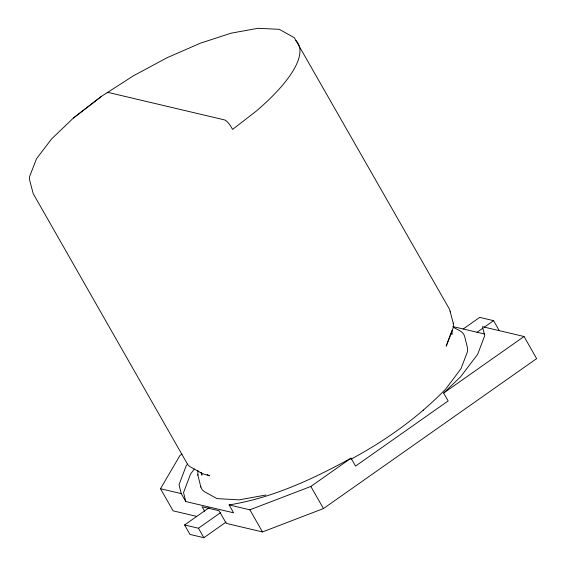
<?xml version="1.0" encoding="UTF-8"?>
<svg xmlns="http://www.w3.org/2000/svg" width="566" height="566" viewBox="0 0 566 566"><rect width="100%" height="100%" fill="white"/><g stroke="black" fill="none" stroke-linecap="round" stroke-linejoin="round"><path stroke-width="0.85" d="M453.557 325.768L453.246 323.037M197.944 470.438L197.895 475.185M453.203 327.792L446.185 346.159L452.17 330.346L451.965 334.421L451.364 331.994M196.692 516.404L173.097 510.836L160.489 488.727L179.91 455.559L182.068 454.045M187.686 463.95L186.094 466.051L179.04 484.68L181.254 493.63L185.761 501.526L233.617 512.824L229.117 504.922C272.402 497.967 312.864 479.126 351.033 458.191L355.54 466.087L448.152 400.94L443.652 393.045L460.674 376.715L477.662 354.281L484.715 335.652L482.494 326.702L524.031 336.508L536.646 358.618L323.455 508.565L262.497 531.934L226.273 523.387L219.063 510.751L202.119 506.754L204.666 511.211M194.315 469.044L190.593 473.947L183.54 492.576L185.761 501.526M446.05 388.609L461.014 368.692L467.431 351.811L467.551 348.132L464.608 336.268C463.236 330.997 456.918 329.688 453.048 327.021M453.408 323.71L449.489 309.234L294.299 37.674L279.271 29.319L257.954 28.3L231.218 33.153L200.491 43.15L166.878 57.817L133.258 75.901L101.519 96.326L73.417 118.018L51.513 139.031L36.528 158.756L29.673 176.366L29.39 179.125L33.21 193.678L187.24 463.724M350.863 459.259C385.573 440.624 418.097 417.46 445.598 389.146M101.519 96.326L73.417 118.018M423.283 410.47L423.693 410.159M226.145 522.029L203.859 537.7L189.999 534.431L184.594 524.951L209.031 507.766M463.179 329.009L479.706 317.377L493.573 320.653L498.979 330.127M184.594 524.951L198.461 528.227L220.74 512.548M477.039 332.277L482.791 328.23M484.227 327.226L493.573 320.653M229.117 504.922L249.882 509.825L310.84 486.456L351.033 458.191M443.652 393.045L524.031 336.508M265.886 495.017L239.149 499.87L216.962 498.596L204.333 491.635L202.182 489.788L200.838 487.05L197.732 474.513M452.814 326.532L484.439 333.997M160.489 488.727L181.254 493.63M207.22 474.541L209.491 475.808L202.508 473.664L190.119 466.745L188.032 464.884M310.84 486.456L323.455 508.565M249.882 509.825L262.497 531.934M198.461 528.227L203.859 537.7M201.008 472.497L201.984 475.129L201.383 472.702M450.303 311.173L450.472 311.859M200.675 486.364L200.838 487.05M107.123 92.93A7.62 2.214 54.9 0 1 108.177 92.442L224.483 119.893A7.62 2.214 54.9 0 1 231.169 126.933L232.576 129.402L256.115 111.233A152.339 45.301 -29.7 0 0 295.862 40.526"/></g></svg>
